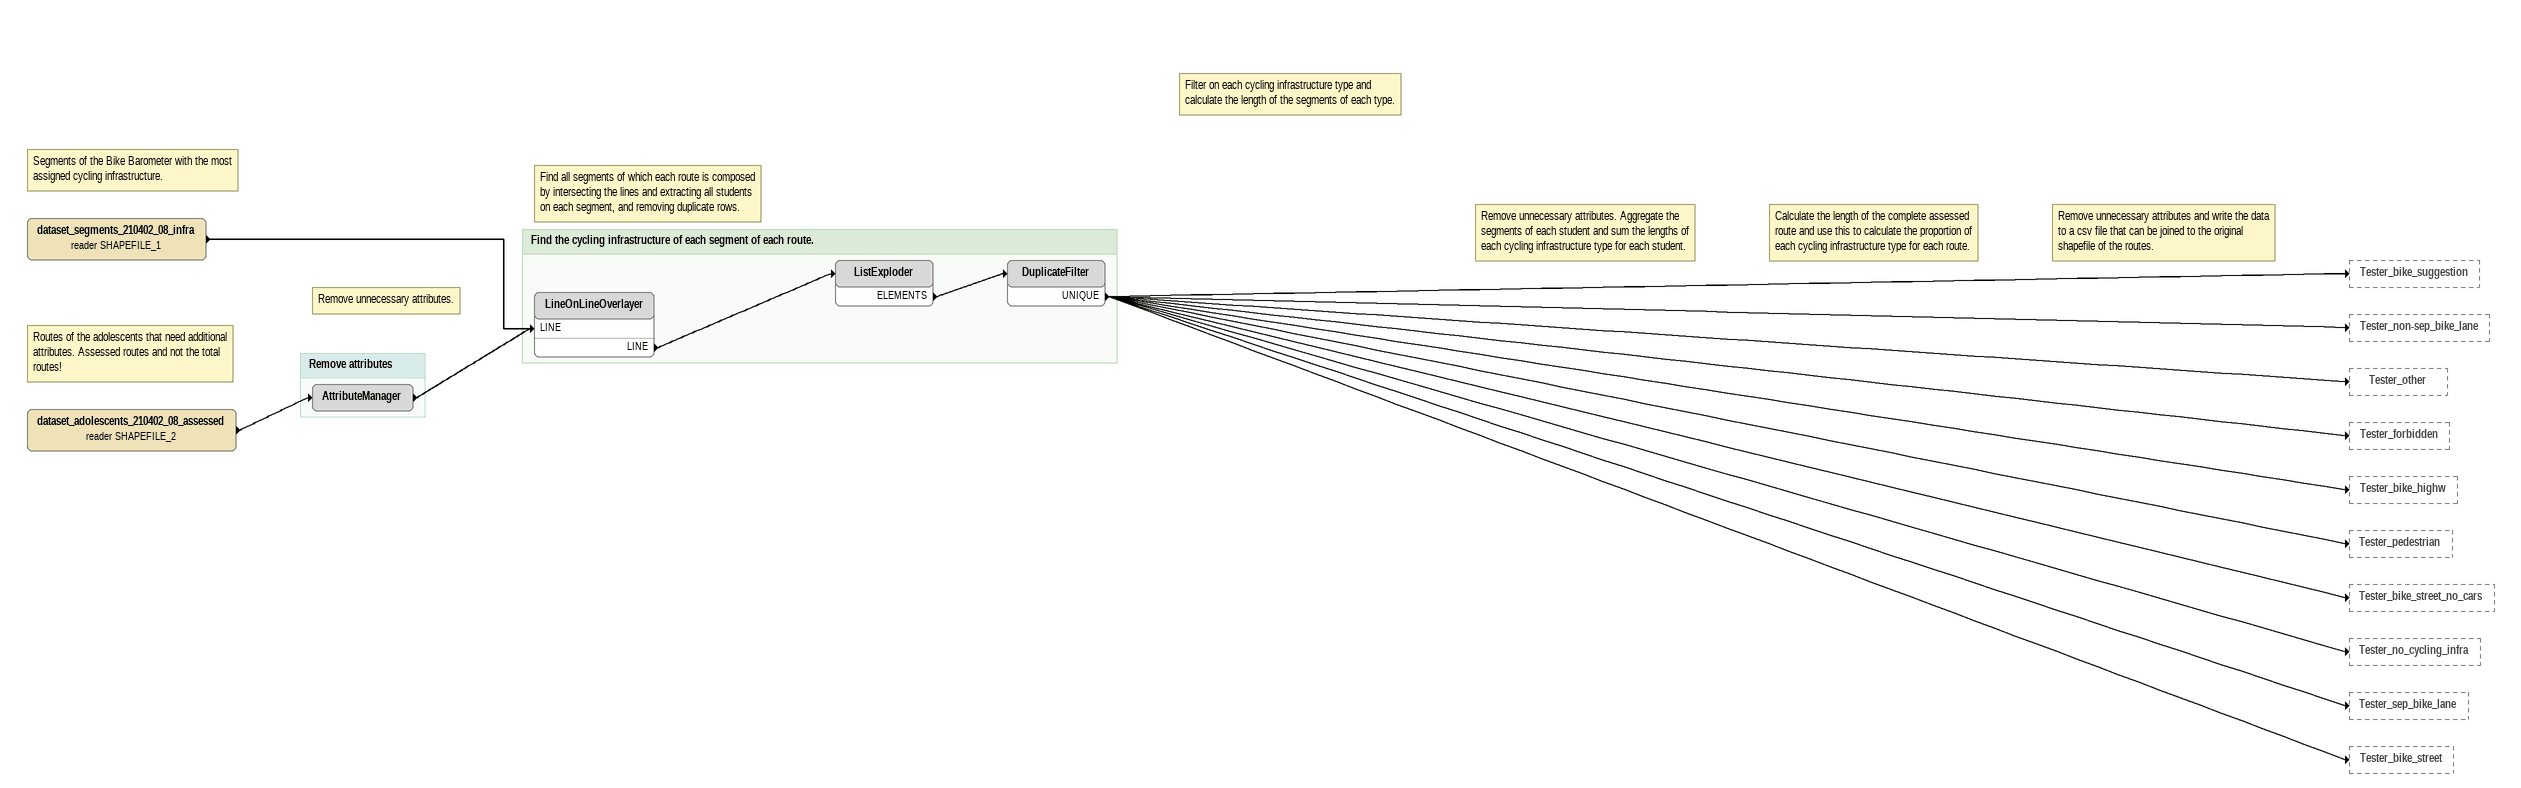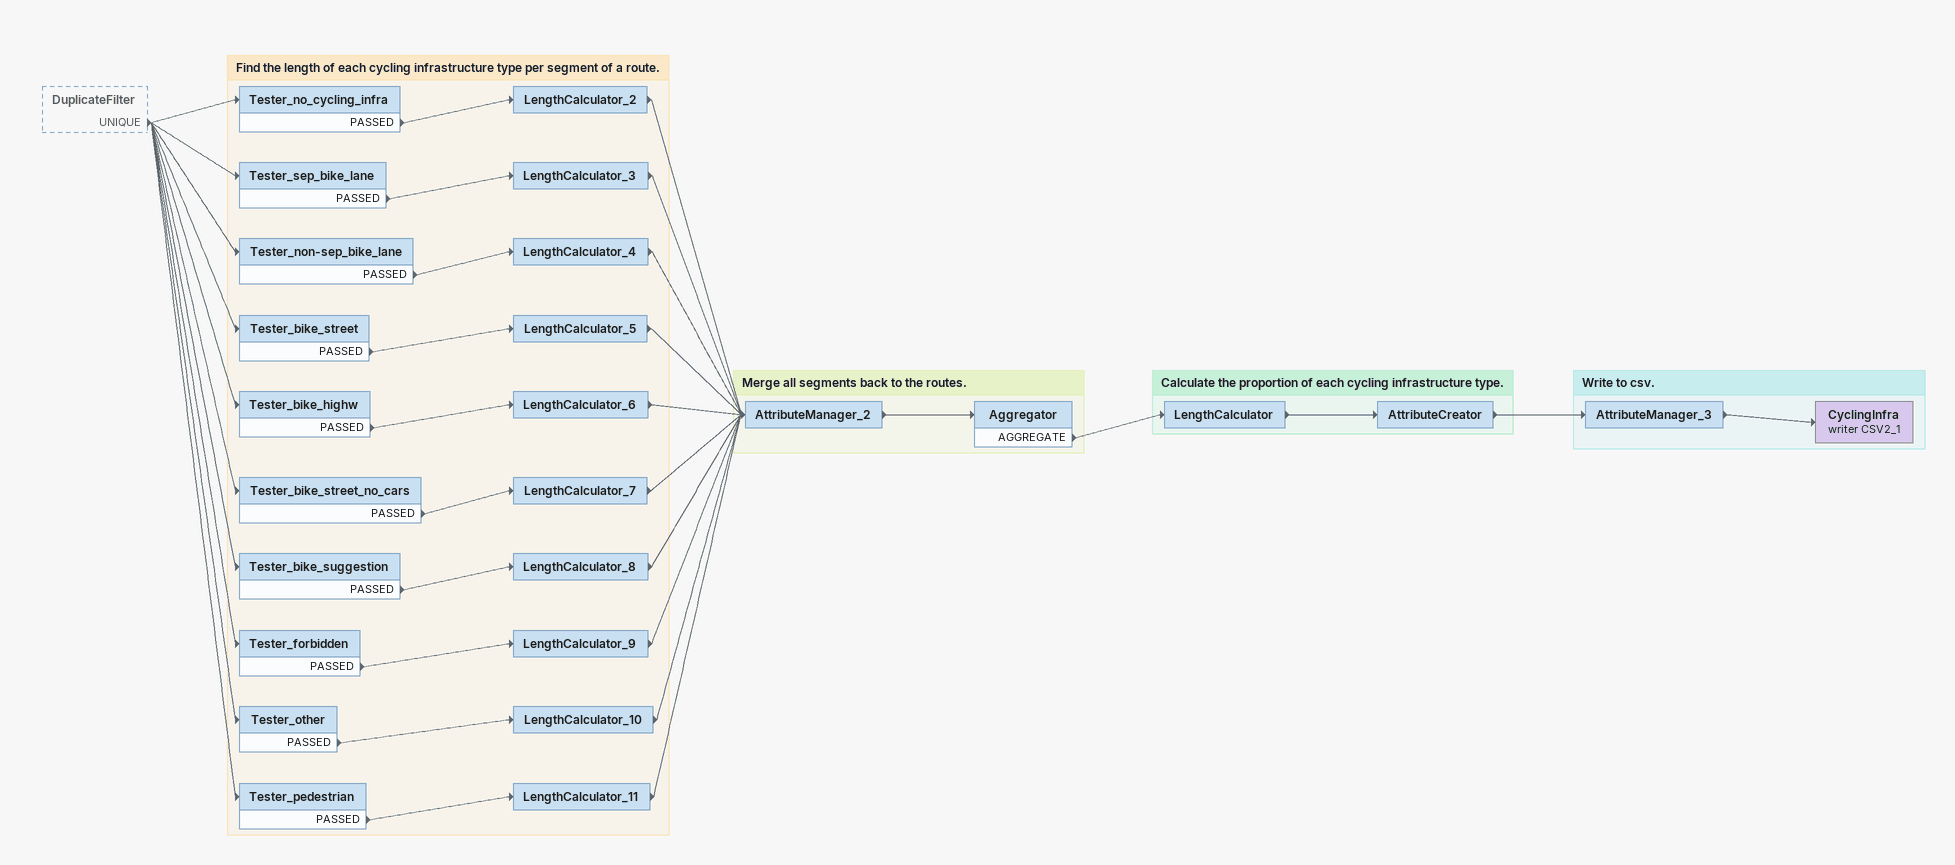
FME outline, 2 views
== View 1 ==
Note: Segments of the Bike Barometer with the most assigned cycling infrastructure.
Note: Remove unnecessary attributes.
Note: Find all segments of which each route is composed by intersecting the lines and extracting all students on each segment, and removing duplicate rows.
Note: Filter on each cycling infrastructure type and calculate the length of the segments of each type.
Note: Remove unnecessary attributes. Aggregate the segments of each student and sum the lengths of each cycling infrastructure type for each student.
Note: Calculate the length of the complete assessed route and use this to calculate the proportion of each cycling infrastructure type for each route.
Note: Remove unnecessary attributes and write the data to a csv file that can be joined to the original shapefile of the routes.
dataset_segments_210402_08_infra (reader SHAPEFILE_1)
    -> LineOnLineOverlayer [LINE]
Note: Routes of the adolescents that need additional attributes. Assessed routes and not the total routes!
dataset_adolescents_210402_08_assessed (reader SHAPEFILE_2)
    -> AttributeManager

Bookmark: Remove attributes
AttributeManager
    -> LineOnLineOverlayer [LINE]

Bookmark: Find the cycling infrastructure of each segment of each route.
LineOnLineOverlayer
    LINE -> ListExploder
ListExploder
    ELEMENTS -> DuplicateFilter
DuplicateFilter
    UNIQUE -> Tester_bike_suggestion
    UNIQUE -> Tester_non-sep_bike_lane
    UNIQUE -> Tester_other
    UNIQUE -> Tester_forbidden
    UNIQUE -> Tester_bike_highw
    UNIQUE -> Tester_pedestrian
    UNIQUE -> Tester_bike_street_no_cars
    UNIQUE -> Tester_no_cycling_infra
    UNIQUE -> Tester_sep_bike_lane
    UNIQUE -> Tester_bike_street

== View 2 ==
DuplicateFilter [outside]
    UNIQUE -> Tester_bike_suggestion
    UNIQUE -> Tester_non-sep_bike_lane
    UNIQUE -> Tester_other
    UNIQUE -> Tester_forbidden
    UNIQUE -> Tester_bike_highw
    UNIQUE -> Tester_pedestrian
    UNIQUE -> Tester_bike_street_no_cars
    UNIQUE -> Tester_no_cycling_infra
    UNIQUE -> Tester_sep_bike_lane
    UNIQUE -> Tester_bike_street

Bookmark: Find the length of each cycling infrastructure type per segment of a route.
Tester_no_cycling_infra
    PASSED -> LengthCalculator_2
LengthCalculator_2
    -> AttributeManager_2
Tester_sep_bike_lane
    PASSED -> LengthCalculator_3
LengthCalculator_3
    -> AttributeManager_2
Tester_non-sep_bike_lane
    PASSED -> LengthCalculator_4
LengthCalculator_4
    -> AttributeManager_2
Tester_bike_street
    PASSED -> LengthCalculator_5
LengthCalculator_5
    -> AttributeManager_2
Tester_bike_highw
    PASSED -> LengthCalculator_6
LengthCalculator_6
    -> AttributeManager_2
Tester_bike_street_no_cars
    PASSED -> LengthCalculator_7
LengthCalculator_7
    -> AttributeManager_2
Tester_bike_suggestion
    PASSED -> LengthCalculator_8
LengthCalculator_8
    -> AttributeManager_2
Tester_forbidden
    PASSED -> LengthCalculator_9
LengthCalculator_9
    -> AttributeManager_2
Tester_other
    PASSED -> LengthCalculator_10
LengthCalculator_10
    -> AttributeManager_2
Tester_pedestrian
    PASSED -> LengthCalculator_11
LengthCalculator_11
    -> AttributeManager_2

Bookmark: Merge all segments back to the routes.
AttributeManager_2
    -> Aggregator
Aggregator
    AGGREGATE -> LengthCalculator

Bookmark: Calculate the proportion of each cycling infrastructure type.
LengthCalculator
    -> AttributeCreator
AttributeCreator
    -> AttributeManager_3

Bookmark: Write to csv.
AttributeManager_3
    -> CyclingInfra (writer CSV2_1)
CyclingInfra (writer CSV2_1)
